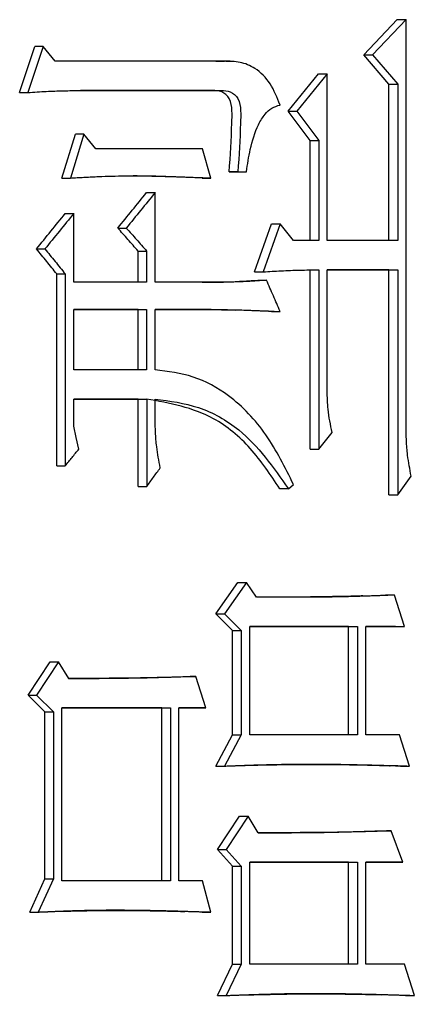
# Model space of a CAD drawing. Header units: millimetres. Extents: x 2687 to 4367, y 1046 to 2234.
# Drawn here: x 3466.62 to 3468.67, y 1378.58 to 1383.64 of the extents above; entities that cross this region are included whole.
import ezdxf

# ---------------------------------------------------------------- set-up
doc = ezdxf.new("R2010")
doc.units = ezdxf.units.MM

msp = doc.modelspace()

# ---------------------------------------------------------------- linework, layer by layer
at = {"color": 7, "linetype": 'Continuous', "lineweight": 25}
for p, q in [((3468.4069, 1383.4605), (3468.5807, 1383.6444)), ((3468.6267, 1383.6444), (3468.4527, 1383.4605)), ((3468.5807, 1383.6444), (3468.6267, 1383.6444)), ((3468.6267, 1381.535), (3468.6267, 1383.6444)), ((3466.6216, 1383.2657), (3466.7008, 1383.5037)), ((3466.7444, 1383.5037), (3466.665, 1383.2657)), ((3466.7444, 1383.5037), (3466.7008, 1383.5037)), ((3466.8061, 1383.428), (3466.7444, 1383.5037)), ((3468.4069, 1383.4605), (3468.4527, 1383.4605)), ((3468.5373, 1383.309), (3468.4069, 1383.4605)), ((3468.4527, 1383.4605), (3468.5832, 1383.309)), ((3467.6844, 1383.428), (3466.8061, 1383.428)), ((3467.6396, 1383.428), (3467.6844, 1383.428)), ((3467.7265, 1383.4274), (3467.692, 1383.4274)), ((3468.0151, 1383.1684), (3468.1719, 1383.3631)), ((3468.2174, 1383.3631), (3468.0603, 1383.1684)), ((3468.1719, 1383.3631), (3468.2174, 1383.3631)), ((3468.2174, 1382.4977), (3468.2174, 1383.3631)), ((3468.5373, 1383.309), (3468.5832, 1383.309)), ((3468.5373, 1382.4977), (3468.5373, 1383.309)), ((3468.5832, 1383.309), (3468.5832, 1382.4977)), ((3466.6216, 1383.2657), (3466.665, 1383.2657)), ((3467.6221, 1383.2766), (3466.9381, 1383.2766)), ((3466.9382, 1383.2766), (3467.6669, 1383.2766)), ((3467.6222, 1383.2766), (3467.667, 1383.2766)), ((3468.0151, 1383.1684), (3468.0603, 1383.1684)), ((3468.1284, 1383.0169), (3468.0151, 1383.1684)), ((3468.0603, 1383.1684), (3468.1738, 1383.0169)), ((3466.8416, 1382.8222), (3466.912, 1383.0494)), ((3466.9558, 1383.0494), (3466.8854, 1382.8222)), ((3466.9558, 1383.0494), (3466.912, 1383.0494)), ((3467.0174, 1382.9737), (3466.9558, 1383.0494)), ((3468.1284, 1383.0169), (3468.1738, 1383.0169)), ((3468.1284, 1382.4977), (3468.1284, 1383.0169)), ((3468.1738, 1383.0169), (3468.1738, 1382.4977)), ((3467.6143, 1382.8222), (3467.5705, 1382.9737)), ((3467.7544, 1382.8547), (3467.7095, 1382.8547)), ((3467.7532, 1382.8547), (3467.7982, 1382.8547)), ((3467.7544, 1382.8547), (3467.7982, 1382.8547)), ((3466.8416, 1382.8222), (3466.8854, 1382.8222)), ((3467.5696, 1382.8222), (3467.6143, 1382.8222)), ((3467.2806, 1382.7465), (3467.3249, 1382.7465)), ((3467.3249, 1382.2814), (3467.3249, 1382.7465)), ((3466.8592, 1382.6383), (3466.903, 1382.6383)), ((3466.903, 1382.2814), (3466.903, 1382.6383)), ((3467.8406, 1382.3355), (3467.9279, 1382.5843)), ((3467.973, 1382.5843), (3467.8856, 1382.3355)), ((3467.9279, 1382.5843), (3467.973, 1382.5843)), ((3468.0429, 1382.4977), (3467.973, 1382.5843)), ((3467.1315, 1382.5626), (3467.1756, 1382.5626)), ((3468.1738, 1382.4977), (3468.0429, 1382.4977)), ((3468.5832, 1382.4977), (3468.2174, 1382.4977)), ((3466.7097, 1382.4544), (3466.7532, 1382.4544)), ((3467.2368, 1382.4436), (3467.281, 1382.4436)), ((3467.2368, 1382.2814), (3467.2368, 1382.4436)), ((3467.281, 1382.4436), (3467.281, 1382.2814)), ((3466.8152, 1382.3246), (3466.8589, 1382.3246)), ((3466.8153, 1381.3294), (3466.8152, 1382.3246)), ((3466.8589, 1382.3246), (3466.8589, 1381.3294)), ((3467.8406, 1382.3355), (3467.8856, 1382.3355)), ((3468.1284, 1381.416), (3468.1284, 1382.3463)), ((3468.1738, 1382.3463), (3468.1738, 1381.416)), ((3468.2174, 1382.3463), (3468.5832, 1382.3463)), ((3468.2174, 1381.7189), (3468.2174, 1382.3463)), ((3468.5373, 1382.3463), (3468.2174, 1382.3463)), ((3468.5373, 1382.3463), (3468.5832, 1382.3463)), ((3468.5373, 1381.178), (3468.5373, 1382.3463)), ((3468.5832, 1382.3463), (3468.5832, 1381.178)), ((3467.281, 1382.2814), (3466.903, 1382.2814)), ((3467.6143, 1382.2814), (3467.3249, 1382.2814)), ((3467.5696, 1382.2814), (3467.6143, 1382.2814)), ((3467.858, 1382.2922), (3467.9031, 1382.2922)), ((3466.903, 1381.827), (3466.903, 1382.1407)), ((3466.903, 1382.1407), (3467.281, 1382.1407)), ((3467.2368, 1382.1407), (3466.903, 1382.1407)), ((3467.2368, 1382.1407), (3467.281, 1382.1407)), ((3467.2368, 1381.827), (3467.2368, 1382.1407)), ((3467.281, 1382.1407), (3467.281, 1381.827)), ((3467.3249, 1382.1407), (3467.6143, 1382.1407)), ((3467.3249, 1381.827), (3467.3249, 1382.1407)), ((3467.5696, 1382.1407), (3467.3249, 1382.1407)), ((3467.6143, 1382.1407), (3467.5696, 1382.1407)), ((3467.6148, 1382.14), (3467.5696, 1382.1407)), ((3467.9279, 1382.1299), (3467.973, 1382.1299)), ((3467.281, 1381.827), (3466.903, 1381.827)), ((3466.903, 1381.6756), (3467.2811, 1381.6756)), ((3466.903, 1381.535), (3466.903, 1381.6756)), ((3467.2368, 1381.6756), (3466.903, 1381.6756)), ((3467.2368, 1381.6756), (3467.2811, 1381.6756)), ((3467.2368, 1381.2213), (3467.2368, 1381.6756)), ((3467.2811, 1381.6756), (3467.2811, 1381.2213)), ((3467.3249, 1381.5782), (3467.3249, 1381.6756)), ((3468.1738, 1381.416), (3468.2436, 1381.5025)), ((3468.1284, 1381.416), (3468.1738, 1381.416)), ((3466.8153, 1381.3294), (3466.8589, 1381.3294)), ((3468.5832, 1381.178), (3468.6528, 1381.2754)), ((3467.2368, 1381.2213), (3467.2811, 1381.2213)), ((3468.0167, 1381.2104), (3467.9715, 1381.2104)), ((3468.0167, 1381.2104), (3468.0429, 1381.2321)), ((3468.5373, 1381.178), (3468.5832, 1381.178)), ((3467.6396, 1380.5614), (3467.7532, 1380.7237)), ((3467.7982, 1380.7237), (3467.6844, 1380.5614)), ((3467.7532, 1380.7237), (3467.7982, 1380.7237)), ((3467.8506, 1380.648), (3467.7982, 1380.7237)), ((3468.3779, 1380.6536), (3468.5199, 1380.6588)), ((3468.5658, 1380.6588), (3468.5199, 1380.6588)), ((3468.618, 1380.4965), (3468.5658, 1380.6588)), ((3467.6396, 1380.5614), (3467.6844, 1380.5614)), ((3467.727, 1380.4749), (3467.6396, 1380.5614)), ((3467.6844, 1380.5614), (3467.7719, 1380.4749)), ((3467.8157, 1379.934), (3467.8157, 1380.4965)), ((3467.8157, 1380.4965), (3468.3743, 1380.4965)), ((3468.3286, 1380.4965), (3467.8157, 1380.4965)), ((3468.3286, 1380.4965), (3468.3743, 1380.4965)), ((3468.3287, 1379.934), (3468.3286, 1380.4965)), ((3468.3743, 1380.4965), (3468.3743, 1379.934)), ((3468.4179, 1379.934), (3468.4179, 1380.4965)), ((3468.4179, 1380.4965), (3468.618, 1380.4965)), ((3468.572, 1380.4965), (3468.4179, 1380.4965)), ((3468.572, 1380.4965), (3468.618, 1380.4965)), ((3467.727, 1380.4749), (3467.7719, 1380.4749)), ((3467.727, 1379.934), (3467.727, 1380.4749)), ((3467.7719, 1380.4749), (3467.7719, 1379.934)), ((3466.6657, 1380.1395), (3466.7801, 1380.3126)), ((3466.8237, 1380.3126), (3466.7092, 1380.1395)), ((3466.7801, 1380.3126), (3466.8237, 1380.3126)), ((3466.8766, 1380.2261), (3466.8237, 1380.3126)), ((3467.4909, 1380.2369), (3467.5355, 1380.2369)), ((3467.5881, 1380.0746), (3467.5355, 1380.2369)), ((3466.6657, 1380.1395), (3466.7092, 1380.1395)), ((3466.7537, 1380.053), (3466.6657, 1380.1395)), ((3466.7092, 1380.1395), (3466.7973, 1380.053)), ((3466.7537, 1380.053), (3466.7973, 1380.053)), ((3466.7537, 1379.1876), (3466.7537, 1380.053)), ((3466.7973, 1380.053), (3466.7973, 1379.1876)), ((3466.8413, 1379.1768), (3466.8413, 1380.0746)), ((3467.3595, 1380.0746), (3467.4039, 1380.0746)), ((3467.3595, 1379.1768), (3467.3595, 1380.0746)), ((3467.4039, 1380.0746), (3467.4039, 1379.1768)), ((3467.4478, 1380.0746), (3467.5881, 1380.0746)), ((3467.4478, 1379.1768), (3467.4478, 1380.0746)), ((3467.5434, 1380.0746), (3467.4478, 1380.0746)), ((3467.5881, 1380.0746), (3467.5434, 1380.0746)), ((3467.6396, 1379.7717), (3467.727, 1379.934)), ((3467.7719, 1379.934), (3467.6844, 1379.7718)), ((3467.727, 1379.934), (3467.7719, 1379.934)), ((3468.3743, 1379.934), (3467.8157, 1379.934)), ((3468.5919, 1379.934), (3468.4179, 1379.934)), ((3468.6441, 1379.7718), (3468.5919, 1379.934)), ((3467.6396, 1379.7717), (3467.6844, 1379.7718)), ((3468.5981, 1379.7718), (3468.6441, 1379.7718)), ((3467.6484, 1379.3391), (3467.762, 1379.5121)), ((3467.8069, 1379.5121), (3467.6932, 1379.3391)), ((3467.762, 1379.5121), (3467.8069, 1379.5121)), ((3467.8594, 1379.4256), (3467.8069, 1379.5121)), ((3468.5025, 1379.4364), (3468.5484, 1379.4364)), ((3468.6093, 1379.2742), (3468.5484, 1379.4364)), ((3467.6484, 1379.3391), (3467.6932, 1379.3391)), ((3467.727, 1379.2525), (3467.6484, 1379.3391)), ((3467.6932, 1379.3391), (3467.7719, 1379.2525)), ((3467.727, 1379.2525), (3467.7719, 1379.2525)), ((3467.7271, 1378.7441), (3467.727, 1379.2525)), ((3467.7719, 1379.2525), (3467.7719, 1378.7441)), ((3467.8157, 1378.7441), (3467.8157, 1379.2742)), ((3467.8157, 1379.2742), (3468.3743, 1379.2742)), ((3468.3287, 1379.2742), (3467.8157, 1379.2742)), ((3468.3287, 1379.2742), (3468.3743, 1379.2742)), ((3468.3287, 1378.7441), (3468.3287, 1379.2742)), ((3468.3743, 1379.2742), (3468.3743, 1378.7441)), ((3468.4179, 1379.2742), (3468.6093, 1379.2742)), ((3468.4179, 1378.7441), (3468.4179, 1379.2742)), ((3468.5633, 1379.2742), (3468.4179, 1379.2742)), ((3468.6093, 1379.2742), (3468.5633, 1379.2742)), ((3466.6745, 1379.0145), (3466.7537, 1379.1876)), ((3466.7973, 1379.1876), (3466.718, 1379.0145)), ((3466.7537, 1379.1876), (3466.7973, 1379.1876)), ((3467.5705, 1379.1768), (3467.4478, 1379.1768)), ((3467.6143, 1379.0145), (3467.5705, 1379.1768)), ((3466.6745, 1379.0145), (3466.718, 1379.0145)), ((3467.5697, 1379.0145), (3467.4739, 1379.0173)), ((3467.5697, 1379.0145), (3467.6143, 1379.0145)), ((3467.6484, 1378.5818), (3467.7271, 1378.7441)), ((3467.7719, 1378.7441), (3467.6932, 1378.5818)), ((3467.7271, 1378.7441), (3467.7719, 1378.7441)), ((3468.3743, 1378.7441), (3467.8157, 1378.7441)), ((3468.618, 1378.7441), (3468.4179, 1378.7441)), ((3468.6702, 1378.5819), (3468.618, 1378.7441)), ((3467.6484, 1378.5818), (3467.6932, 1378.5818)), ((3468.6241, 1378.5819), (3468.494, 1378.5854)), ((3468.6241, 1378.5819), (3468.6702, 1378.5819))]:
    msp.add_line(p, q, dxfattribs=at)
at = {"color": 7, "linetype": 'Continuous', "lineweight": 25, "flags": 128}
msp.add_lwpolyline([(3466.9294, 1381.416), (3466.9162, 1381.4755), (3466.903, 1381.535)], dxfattribs=at)
at = {"color": 7, "linetype": 'Continuous', "lineweight": 25}
for points, knots in [([(3467.973, 1383.2008), (3467.958, 1383.239), (3467.9286, 1383.314), (3467.8522, 1383.3919), (3467.7661, 1383.4273), (3467.7115, 1383.4278), (3467.6844, 1383.428)], [0, 0, 0, 0, 0.291536, 0.572529, 0.787239, 1, 1, 1, 1]), ([(3466.665, 1383.2657), (3466.6968, 1383.2678), (3466.7583, 1383.2718), (3466.8493, 1383.275), (3466.9085, 1383.276), (3466.9382, 1383.2766)], [0, 0, 0, 0, 0.349386, 0.674644, 1, 1, 1, 1]), ([(3467.7095, 1382.8547), (3467.7148, 1382.9388), (3467.7214, 1383.0447), (3467.7251, 1383.1706), (3467.7171, 1383.2353), (3467.6717, 1383.274), (3467.6385, 1383.2757), (3467.6221, 1383.2766)], [0, 0, 0, 0, 0.512318, 0.645335, 0.776202, 0.889398, 1, 1, 1, 1]), ([(3467.6669, 1383.2766), (3467.6833, 1383.2757), (3467.7165, 1383.274), (3467.762, 1383.2353), (3467.77, 1383.1706), (3467.7663, 1383.0447), (3467.7597, 1382.9388), (3467.7544, 1382.8547)], [0, 0, 0, 0, 0.110716, 0.223974, 0.35482, 0.487804, 1, 1, 1, 1]), ([(3467.7982, 1382.8547), (3467.8041, 1382.8933), (3467.817, 1382.9771), (3467.8478, 1383.0801), (3467.8904, 1383.1504), (3467.9287, 1383.1882), (3467.9581, 1383.1966), (3467.973, 1383.2008)], [0, 0, 0, 0, 0.279047, 0.604417, 0.761098, 0.879545, 1, 1, 1, 1]), ([(3467.5705, 1382.9737), (3467.4882, 1382.9737), (3467.3041, 1382.9737), (3467.1194, 1382.9737), (3467.0174, 1382.9737)], [0, 0, 0, 0, 0.4472261, 1, 1, 1, 1]), ([(3466.8854, 1382.8222), (3466.8911, 1382.8225), (3466.9026, 1382.8232), (3466.9198, 1382.8242), (3466.9371, 1382.8251), (3466.9543, 1382.826), (3466.9716, 1382.8269), (3466.9888, 1382.8278), (3467.0032, 1382.8285), (3467.0175, 1382.8291), (3467.0319, 1382.8297), (3467.0664, 1382.8311), (3467.1411, 1382.8332), (3467.233, 1382.8336), (3467.3134, 1382.8324), (3467.3535, 1382.8315), (3467.3765, 1382.8309), (3467.3994, 1382.8303), (3467.4281, 1382.8295), (3467.4567, 1382.8285), (3467.4797, 1382.8276), (3467.4968, 1382.8269), (3467.514, 1382.8262), (3467.5283, 1382.8257), (3467.5398, 1382.8253), (3467.5484, 1382.8249), (3467.557, 1382.8246), (3467.5656, 1382.8243), (3467.5742, 1382.8239), (3467.5827, 1382.8236), (3467.5913, 1382.8232), (3467.5985, 1382.8229), (3467.6061, 1382.8226), (3467.6109, 1382.8224), (3467.6143, 1382.8222)], [0, 0, 0, 0, 0.023618, 0.047236, 0.070855, 0.094473, 0.118091, 0.141709, 0.165327, 0.177136, 0.200755, 0.224373, 0.318848, 0.507812, 0.602286, 0.649522, 0.67314, 0.696758, 0.743995, 0.791231, 0.81485, 0.838468, 0.862086, 0.885704, 0.897513, 0.909322, 0.921131, 0.932941, 0.94475, 0.956559, 0.968368, 0.980177, 0.986081, 1, 1, 1, 1]), ([(3467.5696, 1382.8222), (3467.5238, 1382.8241), (3467.4322, 1382.8278), (3467.3127, 1382.8318), (3467.2389, 1382.8326), (3467.211, 1382.8329)], [0, 0, 0, 0, 0.38362, 0.767243, 1, 1, 1, 1]), ([(3467.7095, 1382.8547), (3467.7177, 1382.8547), (3467.7323, 1382.8547), (3467.7468, 1382.8547), (3467.7532, 1382.8547)], [0, 0, 0, 0, 0.56, 1, 1, 1, 1]), ([(3467.1315, 1382.5626), (3467.1564, 1382.5933), (3467.2061, 1382.6546), (3467.2558, 1382.7159), (3467.2806, 1382.7465)], [0, 0, 0, 0, 0.499998, 1, 1, 1, 1]), ([(3467.3249, 1382.7465), (3467.3001, 1382.7159), (3467.2503, 1382.6546), (3467.2005, 1382.5933), (3467.1756, 1382.5626)], [0, 0, 0, 0, 0.5, 1, 1, 1, 1]), ([(3466.7097, 1382.4544), (3466.7346, 1382.4851), (3466.7845, 1382.5464), (3466.8343, 1382.6077), (3466.8592, 1382.6383)], [0, 0, 0, 0, 0.499999, 1, 1, 1, 1]), ([(3466.903, 1382.6383), (3466.878, 1382.6077), (3466.8281, 1382.5464), (3466.7782, 1382.4851), (3466.7532, 1382.4544)], [0, 0, 0, 0, 0.5, 1, 1, 1, 1]), ([(3467.2368, 1382.4436), (3467.2193, 1382.4635), (3467.1842, 1382.5031), (3467.1491, 1382.5428), (3467.1315, 1382.5626)], [0, 0, 0, 0, 0.5, 1, 1, 1, 1]), ([(3467.1756, 1382.5626), (3467.1932, 1382.5428), (3467.2284, 1382.5031), (3467.2635, 1382.4635), (3467.281, 1382.4436)], [0, 0, 0, 0, 0.499996, 1, 1, 1, 1]), ([(3466.8152, 1382.3246), (3466.7977, 1382.3463), (3466.7625, 1382.3895), (3466.7273, 1382.4328), (3466.7097, 1382.4544)], [0, 0, 0, 0, 0.5, 1, 1, 1, 1]), ([(3466.7532, 1382.4544), (3466.7708, 1382.4328), (3466.8061, 1382.3895), (3466.8413, 1382.3463), (3466.8589, 1382.3246)], [0, 0, 0, 0, 0.499996, 1, 1, 1, 1]), ([(3467.8856, 1382.3355), (3467.9164, 1382.3375), (3467.9798, 1382.3416), (3468.0759, 1382.3448), (3468.1412, 1382.3458), (3468.1738, 1382.3463)], [0, 0, 0, 0, 0.3204463, 0.660167, 1, 1, 1, 1]), ([(3467.5696, 1382.2814), (3467.6026, 1382.2815), (3467.6672, 1382.2818), (3467.7634, 1382.2859), (3467.8265, 1382.2901), (3467.858, 1382.2922)], [0, 0, 0, 0, 0.342239, 0.67104, 1, 1, 1, 1]), ([(3467.9031, 1382.2922), (3467.8703, 1382.2896), (3467.8059, 1382.2844), (3467.7095, 1382.2819), (3467.6461, 1382.2815), (3467.6143, 1382.2814)], [0, 0, 0, 0, 0.341779, 0.670798, 1, 1, 1, 1]), ([(3467.973, 1382.1299), (3467.9614, 1382.157), (3467.9381, 1382.2111), (3467.9147, 1382.2651), (3467.9031, 1382.2922)], [0, 0, 0, 0, 0.4999993, 1, 1, 1, 1]), ([(3467.6131, 1382.1402), (3467.6218, 1382.1401), (3467.6412, 1382.1398), (3467.6865, 1382.1389), (3467.7181, 1382.1379), (3467.7414, 1382.1372)], [0, 0, 0, 0, 0.180074, 0.397437, 1, 1, 1, 1]), ([(3467.6143, 1382.1407), (3467.6528, 1382.1403), (3467.7319, 1382.1394), (3467.8515, 1382.1349), (3467.9325, 1382.1316), (3467.973, 1382.1299)], [0, 0, 0, 0, 0.321579, 0.660777, 1, 1, 1, 1]), ([(3467.9279, 1382.1299), (3467.8895, 1382.1316), (3467.8261, 1382.1343), (3467.7627, 1382.1364), (3467.7378, 1382.1372)], [0, 0, 0, 0, 0.606289, 1, 1, 1, 1]), ([(3468.0429, 1381.2321), (3467.9987, 1381.3211), (3467.9117, 1381.4968), (3467.7295, 1381.6899), (3467.5263, 1381.8023), (3467.3918, 1381.8188), (3467.3249, 1381.827)], [0, 0, 0, 0, 0.289657, 0.571456, 0.787204, 1, 1, 1, 1]), ([(3468.2436, 1381.5025), (3468.2349, 1381.5423), (3468.2194, 1381.6134), (3468.218, 1381.6866), (3468.2174, 1381.7189)], [0, 0, 0, 0, 0.558835, 1, 1, 1, 1]), ([(3467.9715, 1381.2104), (3467.9235, 1381.2828), (3467.8287, 1381.4257), (3467.6, 1381.6178), (3467.4009, 1381.6538), (3467.2807, 1381.6756)], [0, 0, 0, 0, 0.28908, 0.570701, 1, 1, 1, 1]), ([(3467.3249, 1381.6756), (3467.4012, 1381.6656), (3467.5548, 1381.6454), (3467.8112, 1381.5017), (3467.9382, 1381.3217), (3468.0167, 1381.2104)], [0, 0, 0, 0, 0.273464, 0.551009, 1, 1, 1, 1]), ([(3467.3513, 1381.3186), (3467.3444, 1381.3551), (3467.333, 1381.416), (3467.3261, 1381.5031), (3467.3253, 1381.5531), (3467.3249, 1381.5782)], [0, 0, 0, 0, 0.426096, 0.71242, 1, 1, 1, 1]), ([(3468.6528, 1381.2754), (3468.646, 1381.3118), (3468.6347, 1381.3727), (3468.6278, 1381.4598), (3468.627, 1381.5099), (3468.6267, 1381.535)], [0, 0, 0, 0, 0.426056, 0.7124, 1, 1, 1, 1]), ([(3466.8589, 1381.3294), (3466.8707, 1381.3439), (3466.8942, 1381.3727), (3466.9176, 1381.4016), (3466.9294, 1381.416)], [0, 0, 0, 0, 0.4999989, 1, 1, 1, 1]), ([(3467.2811, 1381.2213), (3467.2928, 1381.2375), (3467.3162, 1381.2699), (3467.3396, 1381.3024), (3467.3513, 1381.3186)], [0, 0, 0, 0, 0.499998, 1, 1, 1, 1]), ([(3468.5658, 1380.6588), (3468.5618, 1380.6586), (3468.5499, 1380.6581), (3468.5341, 1380.6575), (3468.5182, 1380.6569), (3468.5023, 1380.6563), (3468.4824, 1380.6555), (3468.4586, 1380.6546), (3468.4348, 1380.6537), (3468.4149, 1380.6531), (3468.3871, 1380.6521), (3468.3354, 1380.6506), (3468.2797, 1380.6493), (3468.2359, 1380.6487), (3468.216, 1380.6484), (3468.1961, 1380.6481), (3468.1722, 1380.6479), (3468.1483, 1380.6477), (3468.1244, 1380.6476), (3468.1005, 1380.6475), (3468.0766, 1380.6474), (3468.0566, 1380.6474), (3468.0367, 1380.6474), (3468.0168, 1380.6474), (3467.9968, 1380.6474), (3467.9809, 1380.6474), (3467.9689, 1380.6475), (3467.9569, 1380.6475), (3467.945, 1380.6476), (3467.933, 1380.6476), (3467.921, 1380.6476), (3467.909, 1380.6477), (3467.8971, 1380.6477), (3467.8871, 1380.6478), (3467.8791, 1380.6478), (3467.8741, 1380.6478), (3467.8691, 1380.6479), (3467.8641, 1380.6479), (3467.8576, 1380.6479), (3467.8531, 1380.6479), (3467.8506, 1380.648)], [0, 0, 0, 0, 0.016701, 0.050103, 0.066804, 0.083505, 0.116907, 0.150309, 0.183711, 0.217114, 0.233815, 0.300619, 0.434229, 0.467631, 0.484332, 0.517734, 0.551136, 0.584538, 0.617941, 0.651343, 0.684745, 0.718147, 0.734848, 0.76825, 0.801652, 0.818353, 0.835054, 0.851755, 0.868456, 0.885157, 0.901858, 0.918559, 0.93526, 0.951962, 0.960312, 0.968663, 0.972838, 0.981188, 0.989539, 1, 1, 1, 1]), ([(3468.4027, 1380.6546), (3468.4027, 1380.6546), (3468.4028, 1380.6546), (3468.4006, 1380.6546), (3468.3314, 1380.6527), (3468.1838, 1380.649), (3468.0318, 1380.648), (3467.9495, 1380.6479), (3467.9077, 1380.6479), (3467.8923, 1380.6479), (3467.8831, 1380.6479), (3467.8811, 1380.6478), (3467.88, 1380.6478)], [0, 0, 0, 0, 0.000675, 0.007002, 0.025332, 0.463155, 0.687527, 0.851445, 0.893875, 0.93051, 0.9646, 1, 1, 1, 1]), ([(3466.8765, 1380.2262), (3466.9131, 1380.2263), (3466.9752, 1380.2265), (3467.0437, 1380.227), (3467.0788, 1380.2272), (3467.0916, 1380.2273), (3467.1043, 1380.2274), (3467.1171, 1380.2276), (3467.1394, 1380.2278), (3467.2064, 1380.2286), (3467.3268, 1380.2306), (3467.4343, 1380.2347), (3467.4909, 1380.2369)], [0, 0, 0, 0, 0.178238, 0.302779, 0.333914, 0.349482, 0.36505, 0.396185, 0.411753, 0.474024, 0.723108, 1, 1, 1, 1]), ([(3467.5355, 1380.2369), (3467.51, 1380.2358), (3467.4782, 1380.2344), (3467.44, 1380.233), (3467.4209, 1380.2324), (3467.3827, 1380.2314), (3467.2999, 1380.2297), (3467.2107, 1380.228), (3467.1405, 1380.2274), (3467.1181, 1380.2272), (3467.1054, 1380.2271), (3467.0958, 1380.227), (3467.0862, 1380.227), (3467.0766, 1380.2269), (3467.0671, 1380.2268), (3467.0575, 1380.2268), (3467.0479, 1380.2267), (3467.0383, 1380.2267), (3467.0287, 1380.2266), (3467.0192, 1380.2266), (3467.0064, 1380.2265), (3466.9936, 1380.2265), (3466.9808, 1380.2264), (3466.9713, 1380.2264), (3466.9633, 1380.2264), (3466.9569, 1380.2263), (3466.9521, 1380.2263), (3466.9473, 1380.2263), (3466.9425, 1380.2263), (3466.9361, 1380.2263), (3466.9297, 1380.2262), (3466.9233, 1380.2262), (3466.9185, 1380.2262), (3466.9137, 1380.2262), (3466.9089, 1380.2262), (3466.9041, 1380.2262), (3466.8994, 1380.2261), (3466.8946, 1380.2261), (3466.8898, 1380.2261), (3466.8838, 1380.2261), (3466.8794, 1380.2261), (3466.8766, 1380.2261)], [0, 0, 0, 0, 0.1161503, 0.1451879, 0.1742255, 0.2032631, 0.3194139, 0.5517156, 0.6097907, 0.6388283, 0.653347, 0.6678658, 0.6823846, 0.6969034, 0.7114221, 0.7259409, 0.7404597, 0.7549785, 0.7694972, 0.784016, 0.7985348, 0.8275724, 0.8420911, 0.8566099, 0.8711287, 0.8783881, 0.8856475, 0.8929069, 0.9001662, 0.9074256, 0.9219444, 0.9292038, 0.9364632, 0.9437226, 0.950982, 0.9582413, 0.9655007, 0.9727601, 0.9800195, 0.9872789, 1, 1, 1, 1]), ([(3466.8413, 1380.0746), (3466.9352, 1380.0746), (3467.1231, 1380.0746), (3467.3103, 1380.0746), (3467.4039, 1380.0746)], [0, 0, 0, 0, 0.4999959, 1, 1, 1, 1]), ([(3467.3595, 1380.0746), (3467.266, 1380.0746), (3467.0936, 1380.0746), (3466.9206, 1380.0746), (3466.8413, 1380.0746)], [0, 0, 0, 0, 0.542086, 1, 1, 1, 1]), ([(3467.6844, 1379.7718), (3467.6891, 1379.7719), (3467.6961, 1379.7722), (3467.7055, 1379.7726), (3467.7126, 1379.7728), (3467.7196, 1379.7731), (3467.7266, 1379.7734), (3467.7337, 1379.7736), (3467.7407, 1379.7739), (3467.7477, 1379.7742), (3467.7548, 1379.7744), (3467.7618, 1379.7747), (3467.7689, 1379.7749), (3467.7759, 1379.7752), (3467.7829, 1379.7754), (3467.79, 1379.7757), (3467.7993, 1379.776), (3467.8087, 1379.7764), (3467.8181, 1379.7767), (3467.8251, 1379.7769), (3467.8322, 1379.7772), (3467.8392, 1379.7774), (3467.8462, 1379.7776), (3467.8533, 1379.7778), (3467.8603, 1379.7781), (3467.8673, 1379.7783), (3467.8744, 1379.7785), (3467.8814, 1379.7787), (3467.8884, 1379.7789), (3467.8978, 1379.7792), (3467.9072, 1379.7794), (3467.9165, 1379.7797), (3467.9306, 1379.78), (3467.9611, 1379.7807), (3467.9985, 1379.7814), (3468.0313, 1379.7818), (3468.0477, 1379.782), (3468.0571, 1379.7821), (3468.0641, 1379.7821), (3468.0711, 1379.7822), (3468.0782, 1379.7822), (3468.0852, 1379.7822), (3468.0922, 1379.7823), (3468.0992, 1379.7823), (3468.1086, 1379.7823), (3468.118, 1379.7823), (3468.1273, 1379.7823), (3468.1343, 1379.7823), (3468.1414, 1379.7823), (3468.1484, 1379.7822), (3468.1554, 1379.7822), (3468.1624, 1379.7822), (3468.1694, 1379.7822), (3468.1765, 1379.7821), (3468.1835, 1379.7821), (3468.1905, 1379.782), (3468.1975, 1379.782), (3468.2045, 1379.7819), (3468.2115, 1379.7818), (3468.2186, 1379.7818), (3468.2279, 1379.7817), (3468.2373, 1379.7816), (3468.2466, 1379.7815), (3468.2536, 1379.7814), (3468.2606, 1379.7813), (3468.2677, 1379.7812), (3468.2747, 1379.7811), (3468.2887, 1379.7809), (3468.3191, 1379.7803), (3468.3565, 1379.7796), (3468.3892, 1379.7789), (3468.4055, 1379.7785), (3468.4148, 1379.7782), (3468.4218, 1379.7781), (3468.4288, 1379.7779), (3468.4358, 1379.7777), (3468.4429, 1379.7775), (3468.4499, 1379.7774), (3468.4592, 1379.7771), (3468.4685, 1379.7769), (3468.4779, 1379.7766), (3468.4849, 1379.7764), (3468.4919, 1379.7762), (3468.4989, 1379.776), (3468.5059, 1379.7758), (3468.5129, 1379.7756), (3468.5199, 1379.7754), (3468.5269, 1379.7752), (3468.5338, 1379.775), (3468.5408, 1379.7748), (3468.5478, 1379.7746), (3468.5572, 1379.7744), (3468.5665, 1379.7741), (3468.5758, 1379.7738), (3468.5828, 1379.7736), (3468.5898, 1379.7734), (3468.5968, 1379.7732), (3468.6038, 1379.773), (3468.6108, 1379.7728), (3468.6178, 1379.7726), (3468.6248, 1379.7723), (3468.6335, 1379.7721), (3468.64, 1379.7719), (3468.6441, 1379.7718)], [0, 0, 0, 0, 0.014624, 0.021936, 0.029248, 0.036561, 0.043873, 0.051185, 0.058497, 0.065809, 0.073121, 0.080433, 0.087745, 0.095057, 0.102369, 0.109682, 0.116994, 0.131618, 0.13893, 0.146242, 0.153554, 0.160866, 0.168178, 0.17549, 0.182803, 0.190115, 0.197427, 0.204739, 0.212051, 0.219363, 0.233987, 0.241299, 0.248611, 0.27786, 0.336357, 0.365605, 0.38023, 0.387542, 0.394854, 0.402166, 0.409478, 0.41679, 0.424102, 0.431414, 0.438727, 0.453351, 0.460663, 0.467975, 0.475287, 0.482599, 0.489911, 0.497223, 0.504535, 0.511848, 0.51916, 0.526472, 0.533784, 0.541096, 0.548408, 0.55572, 0.563032, 0.577656, 0.584969, 0.592281, 0.599593, 0.606905, 0.614217, 0.621529, 0.650778, 0.709274, 0.738523, 0.753147, 0.760459, 0.767771, 0.775083, 0.782395, 0.789708, 0.79702, 0.804332, 0.818956, 0.826268, 0.83358, 0.840892, 0.848204, 0.855516, 0.862829, 0.870141, 0.877453, 0.884765, 0.892077, 0.899389, 0.906701, 0.921325, 0.928638, 0.93595, 0.943262, 0.950574, 0.957886, 0.965198, 0.97251, 0.979822, 0.987134, 1, 1, 1, 1]), ([(3467.7381, 1379.7738), (3467.7391, 1379.7738), (3467.7409, 1379.7739), (3467.7932, 1379.7755), (3467.9415, 1379.7793), (3468.1431, 1379.7815), (3468.3243, 1379.7795), (3468.4487, 1379.7766), (3468.5044, 1379.775), (3468.531, 1379.7742), (3468.5395, 1379.774), (3468.5423, 1379.7739), (3468.5442, 1379.7738)], [0, 0, 0, 0, 0.026122, 0.044146, 0.255979, 0.501618, 0.750557, 0.872355, 0.935088, 0.962148, 0.974945, 1, 1, 1, 1]), ([(3468.5981, 1379.7718), (3468.5887, 1379.7721), (3468.5748, 1379.7727), (3468.5567, 1379.7734), (3468.548, 1379.7737), (3468.544, 1379.7738)], [0, 0, 0, 0, 0.5171549, 0.7757323, 1, 1, 1, 1]), ([(3467.8593, 1379.4258), (3467.909, 1379.4259), (3468.0234, 1379.4262), (3468.238, 1379.4276), (3468.4024, 1379.4331), (3468.5025, 1379.4364)], [0, 0, 0, 0, 0.23129, 0.53224, 1, 1, 1, 1]), ([(3468.5484, 1379.4364), (3468.5162, 1379.4349), (3468.468, 1379.4327), (3468.4116, 1379.4312), (3468.3834, 1379.4306), (3468.3552, 1379.43), (3468.2706, 1379.4283), (3468.1859, 1379.4271), (3468.1133, 1379.4266), (3468.1012, 1379.4266), (3468.089, 1379.4265), (3468.0769, 1379.4264), (3468.0668, 1379.4263), (3468.0567, 1379.4263), (3468.0466, 1379.4262), (3468.0345, 1379.4262), (3468.0224, 1379.4261), (3468.0123, 1379.4261), (3468.0022, 1379.426), (3467.9921, 1379.426), (3467.98, 1379.4259), (3467.9699, 1379.4259), (3467.9598, 1379.4259), (3467.9497, 1379.4258), (3467.9396, 1379.4258), (3467.9315, 1379.4258), (3467.9254, 1379.4258), (3467.9194, 1379.4258), (3467.9143, 1379.4257), (3467.9093, 1379.4257), (3467.9042, 1379.4257), (3467.8981, 1379.4257), (3467.8931, 1379.4257), (3467.888, 1379.4257), (3467.883, 1379.4257), (3467.8769, 1379.4256), (3467.8719, 1379.4256), (3467.866, 1379.4256), (3467.8622, 1379.4256), (3467.8594, 1379.4256)], [0, 0, 0, 0, 0.1404896, 0.2107353, 0.2458577, 0.2634189, 0.3336637, 0.6146474, 0.6322086, 0.6497698, 0.667331, 0.6848922, 0.7024533, 0.7112339, 0.7287951, 0.7463563, 0.7639175, 0.7814787, 0.7902593, 0.8078205, 0.8253817, 0.8429429, 0.8517235, 0.8692847, 0.8868458, 0.8956264, 0.904407, 0.9131876, 0.9219682, 0.9263585, 0.9351391, 0.9439197, 0.9527003, 0.9570906, 0.9658712, 0.9746518, 0.9834324, 0.9878227, 1, 1, 1, 1]), ([(3467.4039, 1379.1768), (3467.3103, 1379.1768), (3467.1231, 1379.1768), (3466.9353, 1379.1768), (3466.8413, 1379.1768)], [0, 0, 0, 0, 0.4999959, 1, 1, 1, 1]), ([(3466.718, 1379.0145), (3466.7243, 1379.0148), (3466.737, 1379.0154), (3466.7529, 1379.0161), (3466.7688, 1379.0167), (3466.7815, 1379.0173), (3466.7974, 1379.0179), (3466.8101, 1379.0185), (3466.8259, 1379.0191), (3466.8386, 1379.0196), (3466.8545, 1379.0202), (3466.8672, 1379.0207), (3466.8831, 1379.0213), (3466.8958, 1379.0217), (3466.9116, 1379.0222), (3466.9243, 1379.0226), (3466.9402, 1379.0231), (3466.9529, 1379.0234), (3466.9687, 1379.0238), (3466.9814, 1379.0241), (3466.9941, 1379.0243), (3467.0068, 1379.0245), (3467.0195, 1379.0247), (3467.0353, 1379.025), (3467.048, 1379.0251), (3467.0639, 1379.0253), (3467.0766, 1379.0253), (3467.0924, 1379.0254), (3467.1051, 1379.0255), (3467.1209, 1379.0255), (3467.1336, 1379.0255), (3467.1495, 1379.0254), (3467.1843, 1379.0253), (3467.2287, 1379.0248), (3467.273, 1379.0241), (3467.2983, 1379.0236), (3467.3141, 1379.0233), (3467.33, 1379.0229), (3467.3426, 1379.0227), (3467.3584, 1379.0223), (3467.3711, 1379.022), (3467.3869, 1379.0216), (3467.3996, 1379.0212), (3467.4154, 1379.0208), (3467.428, 1379.0204), (3467.4438, 1379.02), (3467.4565, 1379.0196), (3467.4723, 1379.0191), (3467.4849, 1379.0187), (3467.4976, 1379.0183), (3467.5102, 1379.0179), (3467.5228, 1379.0175), (3467.5386, 1379.017), (3467.5513, 1379.0166), (3467.5671, 1379.0161), (3467.5797, 1379.0157), (3467.5965, 1379.0151), (3467.607, 1379.0148), (3467.6143, 1379.0145)], [0, 0, 0, 0, 0.021203, 0.042406, 0.053008, 0.074211, 0.084813, 0.106016, 0.116618, 0.137821, 0.148423, 0.169626, 0.180228, 0.201431, 0.212032, 0.233236, 0.243837, 0.265041, 0.275642, 0.296845, 0.307447, 0.318049, 0.339252, 0.349854, 0.371057, 0.381658, 0.402862, 0.413463, 0.434667, 0.445268, 0.466472, 0.477073, 0.498276, 0.58309, 0.625497, 0.6467, 0.667903, 0.678505, 0.699708, 0.71031, 0.731513, 0.742114, 0.763318, 0.773919, 0.795123, 0.805724, 0.826927, 0.837529, 0.858732, 0.869334, 0.879936, 0.901139, 0.91174, 0.932944, 0.943545, 0.964749, 0.97535, 1, 1, 1, 1]), ([(3466.765, 1379.0165), (3466.7649, 1379.0165), (3466.7646, 1379.0165), (3466.7659, 1379.0165), (3466.7704, 1379.0167), (3466.8845, 1379.0203), (3467.1387, 1379.0259), (3467.3602, 1379.0204), (3467.4788, 1379.0175)], [0, 0, 0, 0, 0.000307, 0.006653, 0.012934, 0.04093, 0.486725, 1, 1, 1, 1]), ([(3467.6932, 1378.5818), (3467.6995, 1378.5821), (3467.7091, 1378.5824), (3467.7218, 1378.5829), (3467.7313, 1378.5832), (3467.7409, 1378.5836), (3467.7504, 1378.5839), (3467.7599, 1378.5843), (3467.7695, 1378.5846), (3467.779, 1378.585), (3467.7886, 1378.5853), (3467.7981, 1378.5856), (3467.8076, 1378.586), (3467.8203, 1378.5864), (3467.833, 1378.5868), (3467.8458, 1378.5872), (3467.8553, 1378.5875), (3467.8648, 1378.5878), (3467.8775, 1378.5882), (3467.8934, 1378.5887), (3467.9125, 1378.5892), (3467.9315, 1378.5898), (3467.9506, 1378.5902), (3467.9696, 1378.5907), (3467.9887, 1378.5911), (3468.0077, 1378.5915), (3468.0268, 1378.5918), (3468.0458, 1378.5921), (3468.0649, 1378.5923), (3468.0839, 1378.5925), (3468.1093, 1378.5926), (3468.1347, 1378.5927), (3468.1601, 1378.5927), (3468.1981, 1378.5926), (3468.2552, 1378.5922), (3468.3122, 1378.5913), (3468.3565, 1378.5905), (3468.3882, 1378.5899), (3468.4198, 1378.5891), (3468.4452, 1378.5884), (3468.4641, 1378.588), (3468.48, 1378.5875), (3468.4926, 1378.5872), (3468.5021, 1378.5869), (3468.5116, 1378.5867), (3468.5211, 1378.5864), (3468.5306, 1378.5861), (3468.54, 1378.5859), (3468.5495, 1378.5856), (3468.5622, 1378.5852), (3468.5748, 1378.5848), (3468.5875, 1378.5844), (3468.5954, 1378.5842), (3468.6017, 1378.584), (3468.6064, 1378.5838), (3468.6112, 1378.5837), (3468.6159, 1378.5835), (3468.6206, 1378.5834), (3468.627, 1378.5832), (3468.6333, 1378.583), (3468.6396, 1378.5828), (3468.6443, 1378.5827), (3468.6491, 1378.5825), (3468.6538, 1378.5824), (3468.6585, 1378.5822), (3468.664, 1378.5821), (3468.6679, 1378.5819), (3468.6702, 1378.5819)], [0, 0, 0, 0, 0.019469, 0.029204, 0.038938, 0.048673, 0.058408, 0.068142, 0.077877, 0.087611, 0.097346, 0.107081, 0.116815, 0.12655, 0.146019, 0.155754, 0.165488, 0.175223, 0.184958, 0.204427, 0.223896, 0.243365, 0.262835, 0.282304, 0.301773, 0.321242, 0.340712, 0.360181, 0.37965, 0.399119, 0.418589, 0.457527, 0.476996, 0.496466, 0.574343, 0.65222, 0.67169, 0.710628, 0.749567, 0.769036, 0.788505, 0.807974, 0.817709, 0.827444, 0.837178, 0.846913, 0.856647, 0.866382, 0.876117, 0.885851, 0.90532, 0.915055, 0.92479, 0.929657, 0.934524, 0.939392, 0.944259, 0.949126, 0.953994, 0.963728, 0.968595, 0.973463, 0.97833, 0.983197, 0.988065, 0.992932, 1, 1, 1, 1]), ([(3467.7835, 1378.5847), (3467.7835, 1378.5847), (3467.7834, 1378.5847), (3467.7842, 1378.5847), (3467.7941, 1378.5849), (3467.9139, 1378.5878), (3468.172, 1378.593), (3468.3877, 1378.5882), (3468.4986, 1378.5857)], [0, 0, 0, 0, 0.000769, 0.002148, 0.006887, 0.052383, 0.512854, 1, 1, 1, 1])]:
    msp.add_open_spline(points, degree=3, knots=knots, dxfattribs=at)

doc.saveas('drawing.dxf')
